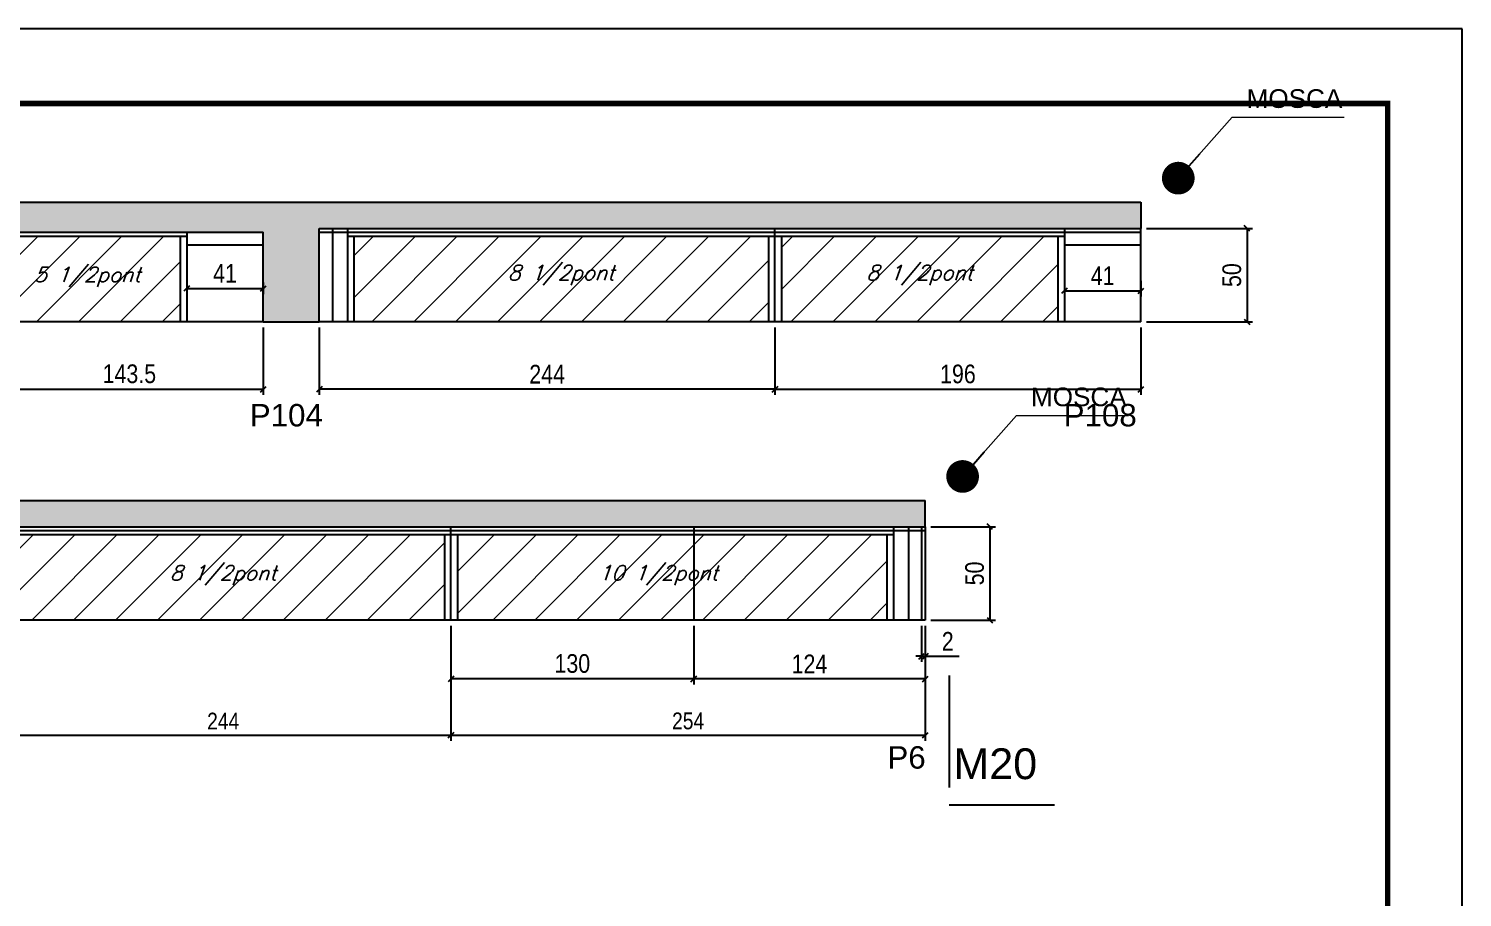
# Model space of a CAD drawing. Extents: x 2603 to 22413, y 1253 to 30260.
# Drawn here: x 4905 to 5673, y 14473 to 14938 of the extents above; entities that cross this region are included whole.
import ezdxf

# ---------------------------------------------------------------- set-up
doc = ezdxf.new("R2010")
doc.units = 0
doc.linetypes.add('DASHED', pattern=[0.75, 0.5, -0.25])
for name, color, linetype in [('5', 5, 'Continuous'), ('COTA', 241, 'Continuous'), ('NOMENCLATURA', 7, 'Continuous'), ('Painéis', 200, 'Continuous'), ('SARR_2.2x7', 40, 'Continuous'), ('SARR_3.5x7', 81, 'Continuous'), ('texto', 7, 'Continuous')]:
    doc.layers.add(name, color=color, linetype=linetype)
for name, color, linetype, lineweight in [('CARIMBO', 255, 'Continuous', 9), ('Folhas', 255, 'Continuous', 9), ('Hachura', 251, 'Continuous', 9), ('SARRAFO DE PRESSAO', 251, 'DASHED', 9)]:
    doc.layers.add(name, color=color, linetype=linetype, lineweight=lineweight)
doc.layers.add('Laje_Perimetro', color=7, linetype='Continuous', plot=False)
doc.styles.add('ARIAL', font='arial.ttf')
doc.styles.add('COTA TECNICA', font='techl___.ttf', dxfattribs={"height": 10})
doc.styles.add('COTA TECNICA-50', font='techl___.ttf', dxfattribs={"height": 9})
doc.styles.add('Romans', font='romans.shx')
doc.styles.get("Standard").update_dxf_attribs({"font": 'arial.ttf'})
doc.dimstyles.new('3x', dxfattribs={"dimtxt": 10, "dimasz": 5, "dimexe": 7, "dimexo": 5, "dimgap": 4, "dimtad": 1, "dimdec": 4, "dimlfac": 0.3333333333333333, "dimdsep": 46, "dimtxsty": 'Standard', "dimblk": 'DOT', "dimcen": 0.09, "dimclrd": 1, "dimclre": 1, "dimclrt": 2, "dimadec": 0, "dimazin": 2, "dimtfac": 1, "dimtdec": 4, "dimtmove": 0, "dimatfit": 3, "dimldrblk": 'DOT', "dimfxl": 1, "dimtolj": 1, "dimtzin": 0, "dimlwd": 9, "dimlwe": 9, "dimarcsym": 0})
doc.dimstyles.new('COTA PAINEL-50', dxfattribs={"dimtxt": 9, "dimasz": 3, "dimexe": 3, "dimexo": 3, "dimgap": 3, "dimtad": 1, "dimdec": 1, "dimzin": 12, "dimdsep": 46, "dimtxsty": 'COTA TECNICA-50', "dimblk1": 'OBLIQUE', "dimblk2": 'OBLIQUE', "dimsah": 1, "dimcen": 0.9, "dimclrd": 4, "dimclre": 4, "dimclrt": 240, "dimadec": 1, "dimazin": 3, "dimtfac": 1, "dimtdec": 1, "dimtmove": 0, "dimatfit": 3, "dimfxl": 1, "dimtolj": 1, "dimtzin": 12, "dimarcsym": 0})
doc.dimstyles.new('PAINEL', dxfattribs={"dimtxt": 10, "dimasz": 3, "dimexe": 3, "dimexo": 3, "dimgap": 3, "dimtad": 1, "dimdec": 1, "dimzin": 12, "dimdsep": 46, "dimtxsty": 'COTA TECNICA', "dimblk1": 'OBLIQUE', "dimblk2": 'OBLIQUE', "dimsah": 1, "dimcen": 0.9, "dimclrd": 4, "dimclre": 4, "dimclrt": 240, "dimadec": 1, "dimazin": 3, "dimtfac": 1, "dimtdec": 1, "dimtmove": 0, "dimatfit": 3, "dimfxl": 1, "dimtolj": 1, "dimtzin": 12, "dimarcsym": 0})
pattern_1 = [(45, (-126418.0313902294, -5371.030508773589), (-11.22532015133644, 11.22532015133644), [])]

# ---------------------------------------------------------------- blocks, each defined once
blk = doc.blocks.new('9999999999')
at = {"layer": 'Folhas'}
blk.add_lwpolyline([(98138.97835781069, 34190.20511460536), (99623.97835781069, 34190.20511460536), (99623.97835781069, 35240.20511460536), (98138.97835781069, 35240.20511460536)], close=True, dxfattribs=at)
at = {"layer": 'Folhas', "color": 30, "const_width": 3}
blk.add_lwpolyline([(98213.97835781069, 34230.20511460536), (99583.97835781069, 34230.20511460536), (99583.97835781069, 35200.20511460536), (98213.97835781069, 35200.20511460536)], close=True, dxfattribs=at)
blk = doc.blocks.new('_Oblique')
at = {"color": 0, "linetype": 'ByBlock', "lineweight": -2}
blk.add_line((-0.5, -0.5), (0.5, 0.5), dxfattribs=at)
blk = doc.blocks.new('*D1896')
at = {"layer": 'COTA', "color": 4, "linetype": 'ByBlock', "lineweight": -2, "transparency": 16777216}
for p, q in [((4887.335218184393, 14777.75614898841), (4887.335218184393, 14741.66818123831)), ((5030.835218184393, 14777.75614898842), (5030.835218184393, 14741.66818123831)), ((4887.335218184393, 14744.66818123831), (5030.835218184393, 14744.66818123831))]:
    blk.add_line(p, q, dxfattribs=at)
at = {"layer": 'Defpoints', "color": 0, "linetype": 'ByBlock', "transparency": 16777216}
for p in [(4887.335218184393, 14780.75614898841), (5030.835218184393, 14780.75614898842), (5030.835218184393, 14744.66818123831)]:
    blk.add_point(p, dxfattribs=at)
at = {"layer": 'COTA', "color": 4, "linetype": 'ByBlock', "lineweight": -2, "transparency": 16777216, "xscale": 3, "yscale": 3, "zscale": 3, "rotation": 180}
blk.add_blockref('_Oblique', (4887.335218184393, 14744.66818123831), dxfattribs=at)
at = {"layer": 'COTA', "color": 4, "linetype": 'ByBlock', "lineweight": -2, "transparency": 16777216, "xscale": 3, "yscale": 3, "zscale": 3}
blk.add_blockref('_Oblique', (5030.835218184393, 14744.66818123831), dxfattribs=at)
at = {"layer": 'COTA', "color": 240, "linetype": 'ByBlock', "transparency": 16777216, "insert": (4959.085218184393, 14752.88747948392), "char_height": 10, "attachment_point": 5, "style": 'COTA TECNICA'}
blk.add_mtext('\\A1;143.5', dxfattribs=at)
blk = doc.blocks.new('*D1899')
at = {"layer": 'COTA', "color": 4, "linetype": 'ByBlock', "lineweight": -2, "transparency": 16777216}
for p, q in [((5060.835218184393, 14777.75614898842), (5060.835218184393, 14741.66818123831)), ((5304.835218184393, 14777.75614898842), (5304.835218184393, 14741.66818123831)), ((5304.835218184393, 14744.66818123831), (5060.835218184393, 14744.66818123831))]:
    blk.add_line(p, q, dxfattribs=at)
at = {"layer": 'Defpoints', "color": 0, "linetype": 'ByBlock', "transparency": 16777216}
for p in [(5060.835218184393, 14780.75614898842), (5304.835218184393, 14780.75614898842), (5060.835218184393, 14744.66818123831)]:
    blk.add_point(p, dxfattribs=at)
at = {"layer": 'COTA', "color": 4, "linetype": 'ByBlock', "lineweight": -2, "transparency": 16777216, "xscale": 3, "yscale": 3, "zscale": 3, "rotation": 180}
blk.add_blockref('_Oblique', (5060.835218184393, 14744.66818123831), dxfattribs=at)
at = {"layer": 'COTA', "color": 4, "linetype": 'ByBlock', "lineweight": -2, "transparency": 16777216, "xscale": 3, "yscale": 3, "zscale": 3}
blk.add_blockref('_Oblique', (5304.835218184393, 14744.66818123831), dxfattribs=at)
at = {"layer": 'COTA', "color": 240, "linetype": 'ByBlock', "transparency": 16777216, "insert": (5182.835218184393, 14752.74128065351), "char_height": 10, "attachment_point": 5, "style": 'COTA TECNICA'}
blk.add_mtext('\\A1;244', dxfattribs=at)
blk = doc.blocks.new('*D1900')
at = {"layer": 'COTA', "color": 4, "linetype": 'ByBlock', "lineweight": -2, "transparency": 16777216}
for p, q in [((5304.835218184393, 14777.75614898842), (5304.835218184393, 14741.66818123831)), ((5500.835218184393, 14777.75614898843), (5500.835218184393, 14741.66818123831)), ((5304.835218184393, 14744.66818123831), (5500.835218184393, 14744.66818123831))]:
    blk.add_line(p, q, dxfattribs=at)
at = {"layer": 'Defpoints', "color": 0, "linetype": 'ByBlock', "transparency": 16777216}
for p in [(5304.835218184393, 14780.75614898842), (5500.835218184393, 14780.75614898843), (5500.835218184393, 14744.66818123831)]:
    blk.add_point(p, dxfattribs=at)
at = {"layer": 'COTA', "color": 4, "linetype": 'ByBlock', "lineweight": -2, "transparency": 16777216, "xscale": 3, "yscale": 3, "zscale": 3, "rotation": 180}
blk.add_blockref('_Oblique', (5304.835218184393, 14744.66818123831), dxfattribs=at)
at = {"layer": 'COTA', "color": 4, "linetype": 'ByBlock', "lineweight": -2, "transparency": 16777216, "xscale": 3, "yscale": 3, "zscale": 3}
blk.add_blockref('_Oblique', (5500.835218184393, 14744.66818123831), dxfattribs=at)
at = {"layer": 'COTA', "color": 240, "linetype": 'ByBlock', "transparency": 16777216, "insert": (5402.835218184393, 14752.79976018568), "char_height": 10, "attachment_point": 5, "style": 'COTA TECNICA'}
blk.add_mtext('\\A1;196', dxfattribs=at)
blk = doc.blocks.new('*D1746')
at = {"layer": 'COTA', "color": 4, "linetype": 'ByBlock', "lineweight": -2, "transparency": 16777216}
for p, q in [((5459.835218184364, 14802.75614898841), (5459.835218184364, 14794.33879400111)), ((5459.835218184364, 14797.33879400111), (5500.835218184393, 14797.33879400111)), ((5500.835218184393, 14802.75614898841), (5500.835218184393, 14794.33879400111))]:
    blk.add_line(p, q, dxfattribs=at)
at = {"layer": 'Defpoints', "color": 0, "linetype": 'ByBlock', "transparency": 16777216}
for p in [(5459.835218184364, 14805.75614898841), (5500.835218184393, 14805.75614898841), (5500.835218184393, 14797.33879400111)]:
    blk.add_point(p, dxfattribs=at)
at = {"layer": 'COTA', "color": 4, "linetype": 'ByBlock', "lineweight": -2, "transparency": 16777216, "xscale": 3, "yscale": 3, "zscale": 3, "rotation": 180}
blk.add_blockref('_Oblique', (5459.835218184364, 14797.33879400111), dxfattribs=at)
at = {"layer": 'COTA', "color": 4, "linetype": 'ByBlock', "lineweight": -2, "transparency": 16777216, "xscale": 3, "yscale": 3, "zscale": 3}
blk.add_blockref('_Oblique', (5500.835218184393, 14797.33879400111), dxfattribs=at)
at = {"layer": 'COTA', "color": 240, "linetype": 'ByBlock', "transparency": 16777216, "insert": (5480.335218184378, 14805.41189341632), "char_height": 10, "attachment_point": 5, "style": 'COTA TECNICA'}
blk.add_mtext('\\A1;41', dxfattribs=at)
blk = doc.blocks.new('*D1747')
at = {"layer": 'COTA', "color": 4, "linetype": 'ByBlock', "lineweight": -2, "transparency": 16777216}
for p, q in [((4989.835218184364, 14801.75614898842), (4989.835218184364, 14795.60393962296)), ((4989.835218184364, 14798.60393962296), (5030.835218184393, 14798.60393962296)), ((5030.835218184393, 14801.75614898841), (5030.835218184393, 14795.60393962296))]:
    blk.add_line(p, q, dxfattribs=at)
at = {"layer": 'Defpoints', "color": 0, "linetype": 'ByBlock', "transparency": 16777216}
for p in [(4989.835218184364, 14804.75614898842), (5030.835218184393, 14804.75614898841), (5030.835218184393, 14798.60393962296)]:
    blk.add_point(p, dxfattribs=at)
at = {"layer": 'COTA', "color": 4, "linetype": 'ByBlock', "lineweight": -2, "transparency": 16777216, "xscale": 3, "yscale": 3, "zscale": 3, "rotation": 180}
blk.add_blockref('_Oblique', (4989.835218184364, 14798.60393962296), dxfattribs=at)
at = {"layer": 'COTA', "color": 4, "linetype": 'ByBlock', "lineweight": -2, "transparency": 16777216, "xscale": 3, "yscale": 3, "zscale": 3}
blk.add_blockref('_Oblique', (5030.835218184393, 14798.60393962296), dxfattribs=at)
at = {"layer": 'COTA', "color": 240, "linetype": 'ByBlock', "transparency": 16777216, "insert": (5010.335218184378, 14806.67703903816), "char_height": 10, "attachment_point": 5, "style": 'COTA TECNICA'}
blk.add_mtext('\\A1;41', dxfattribs=at)
blk = doc.blocks.new('*D333')
at = {"layer": 'COTA', "color": 4, "linetype": 'ByBlock', "lineweight": -2, "transparency": 16777216}
for p, q in [((4887.335218184393, 14618.05149051522), (4887.335218184393, 14556.46104540557)), ((5131.335218184393, 14618.05149051522), (5131.335218184393, 14556.46104540557)), ((4887.335218184393, 14559.46104540557), (5131.335218184393, 14559.46104540557))]:
    blk.add_line(p, q, dxfattribs=at)
at = {"layer": 'Defpoints', "color": 0, "linetype": 'ByBlock', "transparency": 16777216}
for p in [(4887.335218184393, 14621.05149051522), (5131.335218184393, 14621.05149051522), (5131.335218184393, 14559.46104540557)]:
    blk.add_point(p, dxfattribs=at)
at = {"layer": 'COTA', "color": 4, "linetype": 'ByBlock', "lineweight": -2, "transparency": 16777216, "xscale": 3, "yscale": 3, "zscale": 3, "rotation": 180}
blk.add_blockref('_Oblique', (4887.335218184393, 14559.46104540557), dxfattribs=at)
at = {"layer": 'COTA', "color": 4, "linetype": 'ByBlock', "lineweight": -2, "transparency": 16777216, "xscale": 3, "yscale": 3, "zscale": 3}
blk.add_blockref('_Oblique', (5131.335218184393, 14559.46104540557), dxfattribs=at)
at = {"layer": 'COTA', "color": 240, "linetype": 'ByBlock', "transparency": 16777216, "insert": (5009.335218184393, 14567.02683487925), "char_height": 9, "attachment_point": 5, "style": 'COTA TECNICA-50'}
blk.add_mtext('\\A1;244', dxfattribs=at)
blk = doc.blocks.new('*D1748')
at = {"layer": 'COTA', "color": 4, "linetype": 'ByBlock', "lineweight": -2, "transparency": 16777216}
for p, q in [((5131.335218184393, 14618.05149051522), (5131.335218184393, 14556.46104540557)), ((5385.335218184393, 14618.05149051522), (5385.335218184393, 14556.46104540557)), ((5131.335218184393, 14559.46104540557), (5385.335218184393, 14559.46104540557))]:
    blk.add_line(p, q, dxfattribs=at)
at = {"layer": 'Defpoints', "color": 0, "linetype": 'ByBlock', "transparency": 16777216}
for p in [(5131.335218184393, 14621.05149051522), (5385.335218184393, 14621.05149051522), (5385.335218184393, 14559.46104540557)]:
    blk.add_point(p, dxfattribs=at)
at = {"layer": 'COTA', "color": 4, "linetype": 'ByBlock', "lineweight": -2, "transparency": 16777216, "xscale": 3, "yscale": 3, "zscale": 3, "rotation": 180}
blk.add_blockref('_Oblique', (5131.335218184393, 14559.46104540557), dxfattribs=at)
at = {"layer": 'COTA', "color": 4, "linetype": 'ByBlock', "lineweight": -2, "transparency": 16777216, "xscale": 3, "yscale": 3, "zscale": 3}
blk.add_blockref('_Oblique', (5385.335218184393, 14559.46104540557), dxfattribs=at)
at = {"layer": 'COTA', "color": 240, "linetype": 'ByBlock', "transparency": 16777216, "insert": (5258.335218184393, 14567.05972961609), "char_height": 9, "attachment_point": 5, "style": 'COTA TECNICA-50'}
blk.add_mtext('\\A1;254', dxfattribs=at)
blk = doc.blocks.new('*D1750')
at = {"layer": 'COTA', "color": 4, "linetype": 'ByBlock', "lineweight": -2, "transparency": 16777216}
for p, q in [((5261.313122851307, 14618.05149051522), (5261.313122851307, 14586.56080918068)), ((5385.335218184393, 14618.05149051522), (5385.335218184393, 14586.56080918068)), ((5385.335218184393, 14589.56080918068), (5261.313122851307, 14589.56080918068))]:
    blk.add_line(p, q, dxfattribs=at)
at = {"layer": 'Defpoints', "color": 0, "linetype": 'ByBlock', "transparency": 16777216}
for p in [(5261.313122851307, 14621.05149051522), (5385.335218184393, 14621.05149051522), (5261.313122851307, 14589.56080918068)]:
    blk.add_point(p, dxfattribs=at)
at = {"layer": 'COTA', "color": 4, "linetype": 'ByBlock', "lineweight": -2, "transparency": 16777216, "xscale": 3, "yscale": 3, "zscale": 3, "rotation": 180}
blk.add_blockref('_Oblique', (5261.313122851307, 14589.56080918068), dxfattribs=at)
at = {"layer": 'COTA', "color": 4, "linetype": 'ByBlock', "lineweight": -2, "transparency": 16777216, "xscale": 3, "yscale": 3, "zscale": 3}
blk.add_blockref('_Oblique', (5385.335218184393, 14589.56080918068), dxfattribs=at)
at = {"layer": 'COTA', "color": 240, "linetype": 'ByBlock', "transparency": 16777216, "insert": (5323.32417051785, 14597.63390859589), "char_height": 10, "attachment_point": 5, "style": 'COTA TECNICA'}
blk.add_mtext('\\A1;124', dxfattribs=at)
blk = doc.blocks.new('*D1751')
at = {"layer": 'COTA', "color": 4, "linetype": 'ByBlock', "lineweight": -2, "transparency": 16777216}
for p, q in [((5131.335218184393, 14618.05149051522), (5131.335218184393, 14586.56080918068)), ((5261.313122851307, 14618.05149051522), (5261.313122851307, 14586.56080918068)), ((5261.313122851307, 14589.56080918068), (5131.335218184393, 14589.56080918068))]:
    blk.add_line(p, q, dxfattribs=at)
at = {"layer": 'Defpoints', "color": 0, "linetype": 'ByBlock', "transparency": 16777216}
for p in [(5131.335218184393, 14621.05149051522), (5261.313122851307, 14621.05149051522), (5131.335218184393, 14589.56080918068)]:
    blk.add_point(p, dxfattribs=at)
at = {"layer": 'COTA', "color": 4, "linetype": 'ByBlock', "lineweight": -2, "transparency": 16777216, "xscale": 3, "yscale": 3, "zscale": 3, "rotation": 180}
blk.add_blockref('_Oblique', (5131.335218184393, 14589.56080918068), dxfattribs=at)
at = {"layer": 'COTA', "color": 4, "linetype": 'ByBlock', "lineweight": -2, "transparency": 16777216, "xscale": 3, "yscale": 3, "zscale": 3}
blk.add_blockref('_Oblique', (5261.313122851307, 14589.56080918068), dxfattribs=at)
at = {"layer": 'COTA', "color": 240, "linetype": 'ByBlock', "transparency": 16777216, "insert": (5196.32417051785, 14597.7801074263), "char_height": 10, "attachment_point": 5, "style": 'COTA TECNICA'}
blk.add_mtext('\\A1;130', dxfattribs=at)
blk = doc.blocks.new('*D1752')
at = {"layer": 'COTA', "color": 4, "linetype": 'ByBlock', "lineweight": -2, "transparency": 16777216}
for p, q in [((5383.335218184393, 14618.05149051522), (5383.335218184393, 14598.72376821374)), ((5385.335218184393, 14618.05149051522), (5385.335218184393, 14598.72376821374)), ((5383.335218184393, 14601.72376821374), (5380.335218184393, 14601.72376821374)), ((5383.335218184393, 14601.72376821374), (5385.335218184393, 14601.72376821374)), ((5385.335218184393, 14601.72376821374), (5403.446329295504, 14601.72376821374))]:
    blk.add_line(p, q, dxfattribs=at)
at = {"layer": 'Defpoints', "color": 0, "linetype": 'ByBlock', "transparency": 16777216}
for p in [(5383.335218184393, 14621.05149051522), (5385.335218184393, 14621.05149051522), (5385.335218184393, 14601.72376821374)]:
    blk.add_point(p, dxfattribs=at)
at = {"layer": 'COTA', "color": 4, "linetype": 'ByBlock', "lineweight": -2, "transparency": 16777216, "xscale": 3, "yscale": 3, "zscale": 3}
blk.add_blockref('_Oblique', (5383.335218184393, 14601.72376821374), dxfattribs=at)
at = {"layer": 'COTA', "color": 4, "linetype": 'ByBlock', "lineweight": -2, "transparency": 16777216, "xscale": 3, "yscale": 3, "zscale": 3, "rotation": 180}
blk.add_blockref('_Oblique', (5385.335218184393, 14601.72376821374), dxfattribs=at)
at = {"layer": 'COTA', "color": 240, "linetype": 'ByBlock', "transparency": 16777216, "insert": (5397.390773739949, 14609.72376821374), "char_height": 10, "attachment_point": 5, "style": 'COTA TECNICA'}
blk.add_mtext('\\A1;2', dxfattribs=at)
blk = doc.blocks.new('_Dot')
at = {"color": 0, "linetype": 'ByBlock', "lineweight": -2}
blk.add_line((-0.5, 0), (-1, 0), dxfattribs=at)
at = {"color": 0, "linetype": 'ByBlock', "const_width": 0.5}
blk.add_lwpolyline([(-0.25, 0, 1), (0.25, 0, 1)], format="xyb", close=True, dxfattribs=at)
blk = doc.blocks.new('*D3289')
at = {"layer": 'COTA', "color": 4, "lineweight": -2, "transparency": 16777216}
for p, q in [((5388.335218184395, 14671.05149051523), (5422.923598714751, 14671.05149051523)), ((5419.923598714751, 14671.05149051523), (5419.923598714751, 14621.05149051523)), ((5388.335218184395, 14621.05149051523), (5422.923598714751, 14621.05149051523))]:
    blk.add_line(p, q, dxfattribs=at)
at = {"layer": 'Defpoints', "color": 0, "transparency": 16777216}
for p in [(5385.335218184395, 14671.05149051523), (5385.335218184395, 14621.05149051523), (5419.923598714751, 14621.05149051523)]:
    blk.add_point(p, dxfattribs=at)
at = {"layer": 'COTA', "color": 4, "lineweight": -2, "transparency": 16777216, "xscale": 3, "yscale": 3, "zscale": 3}
for p, rotation in [((5419.923598714751, 14671.05149051523), 90), ((5419.923598714751, 14621.05149051523), 270)]:
    blk.add_blockref('_Oblique', p, dxfattribs=dict(at, rotation=rotation))
at = {"layer": 'COTA', "color": 240, "transparency": 16777216, "insert": (5411.813949591948, 14646.05149051523), "char_height": 10, "attachment_point": 5, "rotation": 90, "style": 'COTA TECNICA'}
blk.add_mtext('\\A1;50', dxfattribs=at)
blk = doc.blocks.new('*D3291')
at = {"layer": 'COTA', "color": 4, "lineweight": -2, "transparency": 16777216}
for p, q in [((5503.835218184395, 14830.75614898842), (5560.668131752693, 14830.75614898842)), ((5557.668131752693, 14830.75614898842), (5557.668131752693, 14780.75614898843)), ((5503.835218184395, 14780.75614898843), (5560.668131752693, 14780.75614898843))]:
    blk.add_line(p, q, dxfattribs=at)
at = {"layer": 'Defpoints', "color": 0, "transparency": 16777216}
for p in [(5500.835218184395, 14830.75614898842), (5500.835218184395, 14780.75614898843), (5557.668131752693, 14780.75614898843)]:
    blk.add_point(p, dxfattribs=at)
at = {"layer": 'COTA', "color": 4, "lineweight": -2, "transparency": 16777216, "xscale": 3, "yscale": 3, "zscale": 3}
for p, rotation in [((5557.668131752693, 14830.75614898842), 90), ((5557.668131752693, 14780.75614898843), 270)]:
    blk.add_blockref('_Oblique', p, dxfattribs=dict(at, rotation=rotation))
at = {"layer": 'COTA', "color": 240, "transparency": 16777216, "insert": (5549.558482629889, 14805.75614898842), "char_height": 10, "attachment_point": 5, "rotation": 90, "style": 'COTA TECNICA'}
blk.add_mtext('\\A1;50', dxfattribs=at)

msp = doc.modelspace()

# ---------------------------------------------------------------- hatches: boundary and pattern name
at = {"layer": 'COTA', "linetype": 'ByBlock'}
h = msp.add_hatch(dxfattribs=at)
h.set_pattern_fill('AR-CONC', color=256, scale=0.03)
h.set_pattern_definition([(49.99999999999999, (-129307.1965567028, -6502.452302223019), (5.46554006988012, -0.4781725661670926), [0.5715, -6.2865]), (355, (-129307.1965567028, -6502.452302223019), (-1.05730264274908, 5.731705357171054), [0.4572, -5.0292175251]), (100.4514447, (-129306.7410964928, -6502.492149828018), (4.408237412710598, 5.253532557365853), [0.4857002639999999, -5.342707337999999]), (46.18420000000001, (-129307.1965567028, -6500.928302223019), (8.132371226763897, -1.261269837981814), [0.85725, -9.429749999999999]), (96.63555760999992, (-129306.5188597028, -6501.033407223019), (7.12212402154509, 7.422783737931645), [0.7285506942, -8.0140682448]), (351.1841511700001, (-129307.1965567028, -6500.928302223019), (7.12212402194931, 7.422783737565979), [0.6857990120999999, -7.5437919576]), (21, (-129306.4345567029, -6501.309302223019), (4.548431738073974, -3.067955945612628), [0.5715, -6.2865]), (326.0000000000001, (-129306.4345567029, -6501.309302223019), (1.854060850429412, 5.525638983669578), [0.4572, -5.029199999999999]), (71.45144499999999, (-129306.0555207248, -6501.564965220019), (6.402492578361485, 2.457683066577157), [0.485700264, -5.342698127999999]), (37.50000000000001, (-129307.1965567028, -6502.452302223019), (0.0926580975177545, 2.536651166194593), [0, -4.96824, 0, -5.1054, 0, -5.04825]), (7.499999999999999, (-129307.1965567028, -6502.452302223019), (2.004589875309172, 3.005417244543585), [0, -2.910839999999999, 0, -4.85394, 0, -1.92405]), (327.5, (-129308.8958167028, -6502.452302223019), (4.067717855006141, -0.1718623197802033), [0, -1.905, 0, -5.9436, 0, -7.886699999999999]), (317.5, (-129309.6578167028, -6502.452302223019), (4.443875441580541, 0.7627947309999908), [0, -2.4765, 0, -3.94716, 0, -5.6007])])
h.paths.add_polyline_path([(4643.335218184393, 14844.75614898842), (4643.335218184393, 14828.7561489884), (5030.835218184393, 14828.75614898841), (5030.835218184393, 14780.75614898842), (5060.835218184393, 14780.75614898842), (5060.835218184393, 14830.75614898841), (5500.835218184393, 14830.75614898842), (5500.835218184393, 14844.75614898842)])
h = msp.add_hatch(dxfattribs=at)
h.set_pattern_fill('AR-CONC', color=256, scale=0.03)
h.set_pattern_definition([(49.99999999999999, (-126083.1286706757, -6173.568578377524), (5.46554006988012, -0.4781725661670926), [0.5715, -6.2865]), (355, (-126083.1286706757, -6173.568578377524), (-1.05730264274908, 5.731705357171054), [0.4572, -5.0292175251]), (100.4514447, (-126082.6732104657, -6173.608425982524), (4.408237412710598, 5.253532557365853), [0.4857002639999999, -5.342707337999999]), (46.18420000000001, (-126083.1286706757, -6172.044578377525), (8.132371226763897, -1.261269837981814), [0.85725, -9.429749999999999]), (96.63555760999992, (-126082.4509736757, -6172.149683377525), (7.12212402154509, 7.422783737931645), [0.7285506942, -8.0140682448]), (351.1841511700001, (-126083.1286706757, -6172.044578377525), (7.12212402194931, 7.422783737565979), [0.6857990120999999, -7.5437919576]), (21, (-126082.3666706757, -6172.425578377524), (4.548431738073974, -3.067955945612628), [0.5715, -6.2865]), (326.0000000000001, (-126082.3666706757, -6172.425578377524), (1.854060850429412, 5.525638983669578), [0.4572, -5.029199999999999]), (71.45144499999999, (-126081.9876346977, -6172.681241374525), (6.402492578361485, 2.457683066577157), [0.485700264, -5.342698127999999]), (37.50000000000001, (-126083.1286706757, -6173.568578377524), (0.0926580975177545, 2.536651166194593), [0, -4.96824, 0, -5.1054, 0, -5.04825]), (7.499999999999999, (-126083.1286706757, -6173.568578377524), (2.004589875309172, 3.005417244543585), [0, -2.910839999999999, 0, -4.85394, 0, -1.92405]), (327.5, (-126084.8279306757, -6173.568578377524), (4.067717855006141, -0.1718623197802033), [0, -1.905, 0, -5.9436, 0, -7.886699999999999]), (317.5, (-126085.5899306757, -6173.568578377524), (4.443875441580541, 0.7627947309999908), [0, -2.4765, 0, -3.94716, 0, -5.6007])])
h.paths.add_polyline_path([(4643.335218184393, 14685.05149051522), (4643.335218184393, 14671.05149051522), (5385.335218184393, 14671.05149051522), (5385.335218184393, 14685.05149051522)])
at = {"layer": 'Hachura', "linetype": 'ByBlock'}
h = msp.add_hatch(dxfattribs=at)
h.set_pattern_fill('ANSI31', color=256, scale=5)
h.set_pattern_definition(pattern_1)
h.paths.add_polyline_path([(4883.835218184393, 14780.75614898842), (4883.835218184422, 14826.5561489884), (4661.835218184393, 14826.55614898841), (4661.835218184451, 14780.75614898842)])
h.paths.add_polyline_path([(4986.335218184364, 14780.75614898842), (4986.335218184364, 14826.55614898841), (4890.835218184393, 14826.55614898841), (4890.835218184393, 14780.75614898842)])
h = msp.add_hatch(dxfattribs=at)
h.set_pattern_fill('ANSI31', color=256, scale=5)
h.set_pattern_definition(pattern_1)
h.paths.add_polyline_path([(5301.335218184451, 14780.75614898842), (5301.335218184393, 14826.55614898841), (5079.335218184393, 14826.55614898841), (5079.335218184422, 14780.75614898842)])
h.paths.add_polyline_path([(5308.335218184393, 14826.55614898841), (5308.335218184393, 14780.75614898842), (5456.335218184364, 14780.75614898843), (5456.335218184393, 14826.55614898841)])
h = msp.add_hatch(dxfattribs=at)
h.set_pattern_fill('ANSI31', color=256, scale=5)
h.set_pattern_definition(pattern_1)
h.paths.add_polyline_path([(4883.835218184422, 14621.05149051522), (4883.835218184393, 14666.85149051522), (4661.835218184364, 14666.85149051522), (4661.835218184422, 14621.05149051522)])
h.paths.add_polyline_path([(5127.835218184422, 14621.05149051522), (5127.835218184422, 14666.85149051522), (4890.835218184393, 14666.85149051522), (4890.835218184393, 14621.05149051522)])
h.paths.add_polyline_path([(5134.835218184393, 14621.05149051522), (5261.313122851307, 14621.05149051522), (5261.313122851278, 14666.85149051523), (5134.835218184393, 14666.85149051522)])
h.paths.add_polyline_path([(5364.835218184364, 14621.05149051522), (5364.835218184393, 14666.85149051524), (5261.313122851307, 14666.85149051523), (5261.313122851307, 14621.05149051522)])

# ---------------------------------------------------------------- linework, layer by layer
at = {"layer": 'COTA', "linetype": 'ByBlock'}
for p, q in [((4643.335218184393, 14844.75614898842), (5500.835218184393, 14844.75614898842)), ((5500.835218184393, 14844.75614898842), (5500.835218184393, 14830.75614898842)), ((5030.835218184393, 14780.75614898842), (5060.835218184393, 14780.75614898842)), ((4643.335218184393, 14685.05149051522), (5385.335218184393, 14685.05149051522)), ((5385.335218184393, 14671.05149051522), (5385.335218184393, 14685.05149051522))]:
    msp.add_line(p, q, dxfattribs=at)
at = {"layer": 'Laje_Perimetro'}
msp.add_lwpolyline([(5672.968609770583, 14937.69820590494), (4187.968609770583, 14937.69820590494), (4187.968609770583, 13887.69820590494), (5672.968609770583, 13887.69820590494)], close=True, dxfattribs=at)
at = {"layer": 'NOMENCLATURA', "linetype": 'Continuous'}
for p, q in [((5398.193759249056, 14591.38922327966), (5398.193759249056, 14531.49923566647)), ((5454.598664744464, 14521.91582045308), (5398.193759249056, 14521.91582045308))]:
    msp.add_line(p, q, dxfattribs=at)
at = {"layer": 'Painéis', "linetype": 'Continuous'}
for p, q in [((4643.335218184393, 14828.7561489884), (5030.835218184393, 14828.75614898841)), ((5030.835218184393, 14780.75614898842), (5030.835218184393, 14828.75614898841)), ((5060.835218184393, 14780.75614898842), (5060.835218184393, 14830.75614898841)), ((5060.835218184393, 14830.75614898841), (5500.835218184393, 14830.75614898842)), ((5060.835218184393, 14828.75614898841), (5500.835218184393, 14828.75614898842)), ((5304.835218184393, 14780.75614898842), (5304.835218184393, 14830.75614898841)), ((5500.835218184393, 14780.75614898842), (5500.835218184393, 14830.75614898841)), ((5030.835218184393, 14780.75614898842), (4643.335218184393, 14780.75614898841)), ((5500.835218184393, 14780.75614898843), (5060.835218184393, 14780.75614898842)), ((4643.335218184393, 14671.05149051522), (5385.335218184393, 14671.05149051522)), ((4643.335218184393, 14669.05149051522), (5385.335218184393, 14669.05149051522)), ((5131.335218184393, 14621.05149051522), (5131.335218184393, 14671.05149051522)), ((5261.313122851278, 14671.05149051522), (5261.313122851307, 14621.05149051522)), ((5383.335218184393, 14671.05149051522), (5383.335218184393, 14621.05149051522)), ((5385.335218184393, 14671.05149051522), (5385.335218184393, 14621.05149051522)), ((5385.335218184393, 14621.05149051522), (4643.335218184393, 14621.05149051522))]:
    msp.add_line(p, q, dxfattribs=at)
at = {"layer": 'SARR_2.2x7', "linetype": 'Continuous'}
for p, q in [((4887.335218184393, 14826.55614898841), (4989.835218184393, 14826.55614898841)), ((5067.835218184364, 14830.75614898841), (5067.835218184393, 14780.75614898841)), ((5075.835218184393, 14826.55614898841), (5304.835218184393, 14826.55614898841)), ((5304.835218184393, 14826.55614898841), (5459.835218184393, 14826.55614898841)), ((5030.835218184393, 14821.75614898841), (4989.835218184393, 14821.75614898841)), ((5500.835218184393, 14821.75614898842), (5459.835218184393, 14821.75614898842)), ((4887.335218184393, 14666.85149051522), (5131.335218184393, 14666.85149051522)), ((5131.335218184393, 14666.85149051522), (5368.335218184393, 14666.85149051524)), ((5376.335218184422, 14671.05149051522), (5376.335218184393, 14621.05149051522))]:
    msp.add_line(p, q, dxfattribs=at)
at = {"layer": 'SARR_3.5x7'}
for p, q in [((4986.335218184393, 14826.55614898842), (4986.335218184335, 14780.75614898842)), ((4989.835218184393, 14828.75614898842), (4989.835218184335, 14780.75614898842)), ((5075.835218184393, 14830.75614898842), (5075.835218184422, 14780.75614898842)), ((5079.335218184393, 14826.55614898842), (5079.335218184422, 14780.75614898842)), ((5301.335218184422, 14826.55614898841), (5301.335218184422, 14780.75614898842)), ((5308.335218184393, 14826.55614898842), (5308.335218184393, 14780.75614898842)), ((5456.335218184393, 14826.55614898841), (5456.335218184335, 14780.75614898841)), ((5459.835218184393, 14830.75614898841), (5459.835218184335, 14780.75614898841)), ((5127.835218184422, 14666.85149051522), (5127.835218184422, 14621.05149051522)), ((5134.835218184393, 14666.85149051523), (5134.835218184393, 14621.05149051522)), ((5364.835218184393, 14666.85149051523), (5364.835218184364, 14621.05149051522)), ((5368.335218184393, 14671.05149051522), (5368.335218184364, 14621.05149051522))]:
    msp.add_line(p, q, dxfattribs=at)

# ---------------------------------------------------------------- block references
at = {"layer": 'SARRAFO DE PRESSAO', "color": 6, "linetype": 'ByBlock'}
msp.add_blockref('9999999999', (-93951.0097480401, -20302.50690870042), dxfattribs=at)

# ---------------------------------------------------------------- texts
at = {"layer": '5', "linetype": 'Continuous'}
for s, rotation, p in [('P104', 359.9999644975238, (5023.585329892956, 14724.7700912777)), ('P108', 359.9999644975238, (5459.459399996702, 14724.7700912777)), ('P6', 3.550247623884672e-05, (5365.058027730292, 14541.56289064884))]:
    msp.add_text(s, height=12, rotation=rotation, dxfattribs=at).set_placement(p)
at = {"layer": 'CARIMBO', "style": 'ARIAL'}
for p in [(5557.477745392154, 14895.27840368825), (5441.977745392154, 14735.57374521505)]:
    msp.add_text('MOSCA', height=10, dxfattribs=at).set_placement(p)
at = {"layer": 'NOMENCLATURA', "linetype": 'Continuous'}
msp.add_text('M20', height=16.49999175001634, dxfattribs=at).set_placement((5400.421923915155, 14535.92577186602))
at = {"layer": 'texto', "color": 2, "char_height": 8, "attachment_point": 5, "style": 'Romans'}
for s, insert in [('{\\Q19;\\C256;5 1/2pont}', (4936.585218184364, 14804.75614898841)), ('{\\Q19;\\C256;8 1/2pont}', (5190.335218184422, 14805.7561489884)), ('{\\Q19;\\C256;8 1/2pont}', (5382.335218184422, 14805.7561489884)), ('{\\Q19;\\C256;8 1/2pont}', (5009.335218184335, 14645.05149051521)), ('{\\Q19;\\C256;10 1/2pont}', (5242.335218184393, 14645.05149051521))]:
    msp.add_mtext(s, dxfattribs=dict(at, insert=insert))

# ---------------------------------------------------------------- dimensions: what is measured, and where the dimension line sits
at = {"layer": 'COTA'}
for base, p1, p2, picture, middle in [((5557.668131752693, 14780.75614898843), (5500.835218184393, 14830.75614898841), (5500.835218184393, 14780.75614898842), '*D3291', (5549.558482629889, 14805.75614898842)), ((5419.923598714751, 14621.05149051523), (5385.335218184393, 14671.05149051522), (5385.335218184393, 14621.05149051522), '*D3289', (5411.813949591948, 14646.05149051523))]:
    dim = msp.add_linear_dim(base=base, p1=p1, p2=p2, angle=90, dimstyle='PAINEL', dxfattribs=at)
    dim.commit()
    dim.dimension.update_dxf_attribs({"geometry": picture, "text_midpoint": middle})
at = {"layer": 'COTA', "linetype": 'ByBlock'}
for base, p1, p2, picture, middle in [((5030.835218184393, 14798.60393962296), (4989.835218184364, 14804.75614898842), (5030.835218184393, 14804.75614898841), '*D1747', (5010.335218184378, 14806.67703903816)), ((5500.835218184393, 14797.33879400111), (5459.835218184364, 14805.75614898841), (5500.835218184393, 14805.75614898841), '*D1746', (5480.335218184378, 14805.41189341632)), ((5030.835218184393, 14744.66818123831), (4887.335218184393, 14780.75614898841), (5030.835218184393, 14780.75614898842), '*D1896', (4959.085218184393, 14752.88747948392)), ((5500.835218184393, 14744.66818123831), (5304.835218184393, 14780.75614898842), (5500.835218184393, 14780.75614898843), '*D1900', (5402.835218184393, 14752.79976018568)), ((5385.335218184393, 14601.72376821374), (5383.335218184393, 14621.05149051522), (5385.335218184393, 14621.05149051522), '*D1752', (5397.390773739949, 14609.72376821374))]:
    dim = msp.add_linear_dim(base=base, p1=p1, p2=p2, dimstyle='PAINEL', dxfattribs=at)
    dim.commit()
    dim.dimension.update_dxf_attribs({"geometry": picture, "text_midpoint": middle})
for base, p1, p2, picture, middle in [((5060.835218184393, 14744.66818123831), (5304.835218184393, 14780.75614898842), (5060.835218184393, 14780.75614898842), '*D1899', (5182.835218184393, 14752.74128065351)), ((5261.313122851307, 14589.56080918068), (5385.335218184393, 14621.05149051522), (5261.313122851307, 14621.05149051522), '*D1750', (5323.32417051785, 14597.63390859589))]:
    dim = msp.add_linear_dim(base=base, p1=p1, p2=p2, angle=180, dimstyle='PAINEL', dxfattribs=at)
    dim.commit()
    dim.dimension.update_dxf_attribs({"geometry": picture, "text_midpoint": middle})
for base, p1, dimstyle, override, picture, middle in [((5131.335218184393, 14559.46104540557), (4887.335218184393, 14621.05149051522), 'COTA PAINEL-50', {"dimarcsym": 1}, '*D333', (5009.335218184393, 14567.02683487925)), ((5131.335218184393, 14589.56080918068), (5261.313122851307, 14621.05149051522), 'PAINEL', {"dimtmove": 1}, '*D1751', (5196.32417051785, 14597.7801074263))]:
    dim = msp.add_linear_dim(base=base, p1=p1, p2=(5131.335218184393, 14621.05149051522), angle=180, dimstyle=dimstyle, override=override, dxfattribs=at)
    dim.commit()
    dim.dimension.update_dxf_attribs({"geometry": picture, "text_midpoint": middle})
dim = msp.add_linear_dim(base=(5385.335218184393, 14559.46104540557), p1=(5131.335218184393, 14621.05149051522), p2=(5385.335218184393, 14621.05149051522), dimstyle='COTA PAINEL-50', override={"dimarcsym": 1}, dxfattribs=at)
dim.commit()
dim.dimension.update_dxf_attribs({"geometry": '*D1748', "text_midpoint": (5258.335218184393, 14567.05972961609)})

# ---------------------------------------------------------------- leaders
at = {"layer": 'Hachura'}
for points in [[(5520.844086420138, 14857.68120793167), (5549.694426667584, 14890.27840368826), (5609.762874996521, 14890.27840368826)], [(5405.344086420138, 14697.97654945847), (5434.194426667584, 14730.57374521506), (5494.262874996521, 14730.57374521506)]]:
    msp.add_leader(points, dimstyle='3x', override={"dimasz": 17.5, "dimgap": 4, "dimtad": 0}, dxfattribs=at)

doc.saveas('drawing.dxf')
